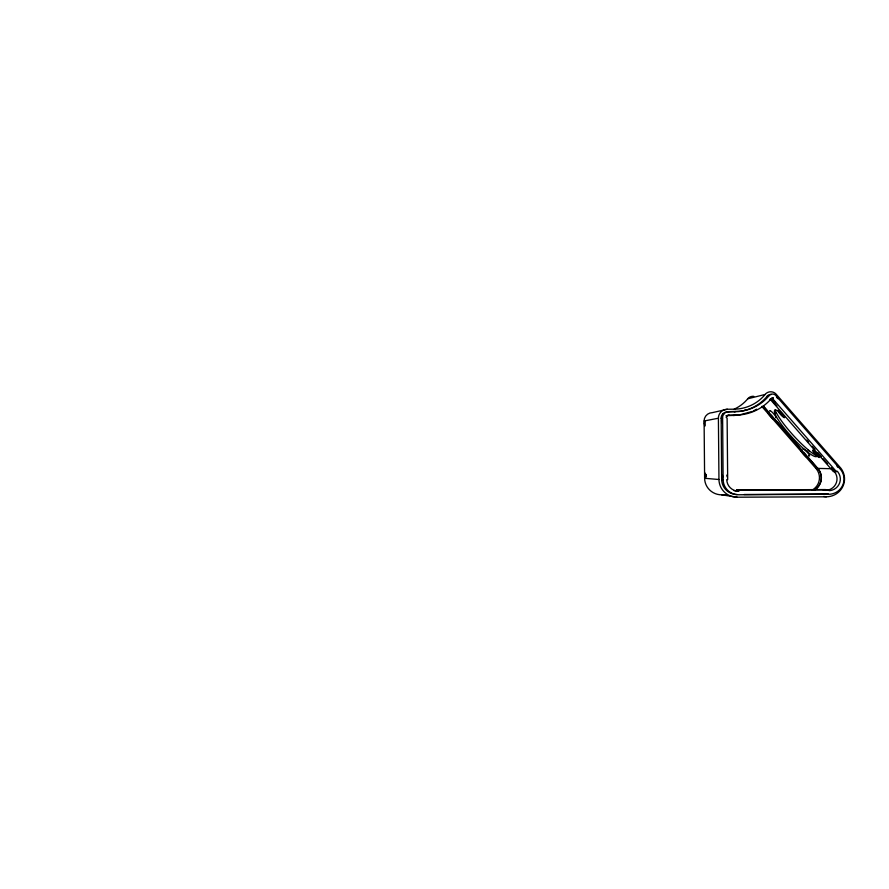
<?xml version="1.0" encoding="UTF-8"?>
<svg xmlns="http://www.w3.org/2000/svg" width="889" height="889" viewBox="0 0 889 889"><rect width="100%" height="100%" fill="white"/><g stroke="black" fill="none" stroke-linecap="round" stroke-linejoin="round"><path stroke-width="1.33" d="M737.203 494.54A15.413 15.124 5 0 1 721.668 479.493L721.168 417.386A6.323 6.212 -1 0 1 722.39 414.396L722.935 413.785A6.323 6.212 -1 0 1 726.557 411.985L738.67 411.574A43.016 42.205 -5.5 0 0 766.074 397.539L767.663 395.661A4.489 4.389 -2.2 0 1 771.308 394.505M723.124 479.616L722.613 417.097A6.367 6.256 -1 0 1 723.846 414.096L724.391 413.474A6.367 6.256 -1 0 1 728.047 411.663L740.226 411.251A43.294 42.472 -5.5 0 0 767.818 397.127L769.418 395.238A4.512 4.423 -2.2 0 1 775.464 395.116L840.95 469.948A15.68 15.302 4.5 0 1 830.137 494.24L738.759 494.762A15.513 15.224 5 0 1 723.124 479.616L721.668 479.493M736.548 490.017L738.715 490.284L738.726 491.173A11.857 11.646 5 0 1 726.769 479.604L727.68 479.593L727.113 418.074L726.235 417.53A2.723 2.667 -1 0 1 728.547 415.207L740.648 414.819A46.95 46.061 -5.5 0 0 770.563 399.494L772.13 397.716L773.308 398.083L770.13 399.228L833.493 471.726L837.271 471.237L837.983 472.081A11.979 11.701 4.5 0 1 829.715 490.65L825.292 489.561L736.548 490.017L736.403 490.884A11.757 11.535 5 0 1 733.958 490.639M825.092 490.439L825.292 489.561M706.299 476.86L706.322 474.593M726.769 475.104L727.202 476.949M747.693 398.805L746.704 400.017A37.627 36.949 -5.4 0 1 734.103 409.196L727.358 409.251L712.478 412.607A8.446 8.312 -0.9 0 0 704.099 420.997L704.621 478.282A16.924 16.635 5 0 0 721.679 494.829L737.225 497.207L826.381 496.795A18.325 17.891 4.5 0 0 840.938 468.292L776.219 394.26A7.223 7.068 -2.2 0 0 770.596 391.793L769.541 391.882A7.223 7.068 -2.2 0 0 765.073 394.472L747.693 398.805A6.745 6.612 -2.1 0 1 753.828 396.35M765.073 394.472L764.029 395.772A40.294 39.527 -5.5 0 1 734.147 409.184M770.13 399.228L773.308 398.083M753.428 410.874L756.672 409.207M752.338 411.429L738.303 415.263L726.335 415.652A2.689 2.645 -1 0 0 725.991 415.73M767.151 396.205L768.896 395.783M727.48 411.918L728.958 411.596M722.935 413.785L724.357 413.507M734.247 411.84L735.781 411.529M744.693 410.218L745.382 410.073M726.891 415.608L729.113 415.174M704.099 420.997L718.401 418.219A9.046 8.89 -1 0 1 720.99 411.918L721.868 411.14A9.046 8.89 -1 0 1 727.358 409.251M733.614 415.552L735.903 415.107M721.112 418.286L722.557 418.008M826.381 494.228L822.681 494.24L826.426 494.24M744.06 494.506L827.981 494.017M740.493 490.128C736.236 490.261 745.682 490.083 741.348 490.206M725.746 494.973L722.501 494.917L725.991 494.851M738.715 490.284L828.292 489.828M736.425 490.884L738.726 491.173M721.679 494.829L725.835 494.806M824.47 489.706C829.959 489.795 819.113 489.695 824.536 489.783M761.74 406.373L815.758 468.236L817.702 468.281L818.502 469.236A14.791 14.457 4.5 0 1 814.124 490.295M807.601 456.979L817.569 468.392L831.337 468.714M815.758 468.236L816.558 469.181L818.502 469.236M704.621 478.282L718.957 479.515A18.124 17.791 5 0 0 737.225 497.207M826.281 494.106L828.426 494.328M823.692 496.495L826.381 496.795M776.53 397.339L777.142 397.783M775.641 413.585L775.697 413.029M807.534 449.634L808.979 451.09M777.397 398.028L778.031 398.717M772.608 398.672L836.571 471.826M771.552 399.728L776.975 405.94M806.834 440.088L808.646 442.155M812.268 446.3L814.98 449.401M817.691 452.512L821.314 456.646M823.114 458.724L827.648 463.891M763.34 406.04L768.774 412.263M774.219 418.486L802.3 450.645M807.734 456.868L817.702 468.281M763.218 406.151L768.652 412.374M774.086 418.597L802.167 450.756M836.971 466.103L837.76 467.214M817.569 468.392L818.358 469.336A14.624 14.291 4.5 0 1 814.046 490.15M718.401 418.219L718.957 479.515M817.024 454.357A31.193 5.345 47.6 0 1 789.654 434.577A31.193 5.345 47.6 0 1 779.197 411.451M817.647 456.235A33.393 5.779 47.6 0 1 793.499 435.566A33.393 5.779 47.6 0 1 775.108 409.707M834.682 471.97A11.868 11.579 4.5 0 1 826.492 490.361M769.741 411.118A4.723 0.8 47.8 0 1 773.397 413.474A4.723 0.8 47.8 0 1 775.608 417.541M803.145 449.356A4.767 0.8 47.5 0 1 805.156 450.112A4.767 0.8 47.5 0 1 809.146 454.679A4.767 0.8 47.5 0 1 808.501 455.501M816.558 469.181A14.702 14.368 4.5 0 1 812.213 490.117M704.377 423.12C705.099 433.01 705.488 415.196 704.377 423.12M704.844 475.126C705.577 485.283 705.933 467.547 704.844 475.126M721.557 420.664C721.924 426.642 722.446 416.141 721.557 420.664M722.079 476.382C722.413 482.416 722.99 472.192 722.079 476.382M772.841 400.25L775.297 402.906L772.852 400.217M813.602 464.747L815.346 466.636L813.613 464.736M831.771 467.67L834.293 470.348L831.837 467.636M769.774 414.452L772.019 417.03L769.774 414.452M780.075 412.696L782.409 415.363L780.075 412.696M803.245 452.768L805.556 455.312L803.245 452.768M814.835 452.468L817.247 455.101L814.835 452.468M813.424 451.979A4.945 0.845 47.4 0 0 819.236 457.502A4.945 0.845 47.4 0 0 815.38 451.956A4.945 0.845 47.4 0 0 813.424 451.979M801.911 452.301A4.756 0.789 47.5 0 0 807.468 457.613A4.756 0.789 47.5 0 0 803.734 452.279A4.756 0.789 47.5 0 0 801.911 452.301M768.552 414.096A4.723 0.789 47.8 0 0 773.986 419.275A4.723 0.789 47.8 0 0 770.174 413.852A4.723 0.789 47.8 0 0 768.552 414.096M778.775 412.329A4.901 0.845 47.7 0 0 784.442 417.697A4.901 0.845 47.7 0 0 780.509 412.063A4.901 0.845 47.7 0 0 778.775 412.329"/></g></svg>
